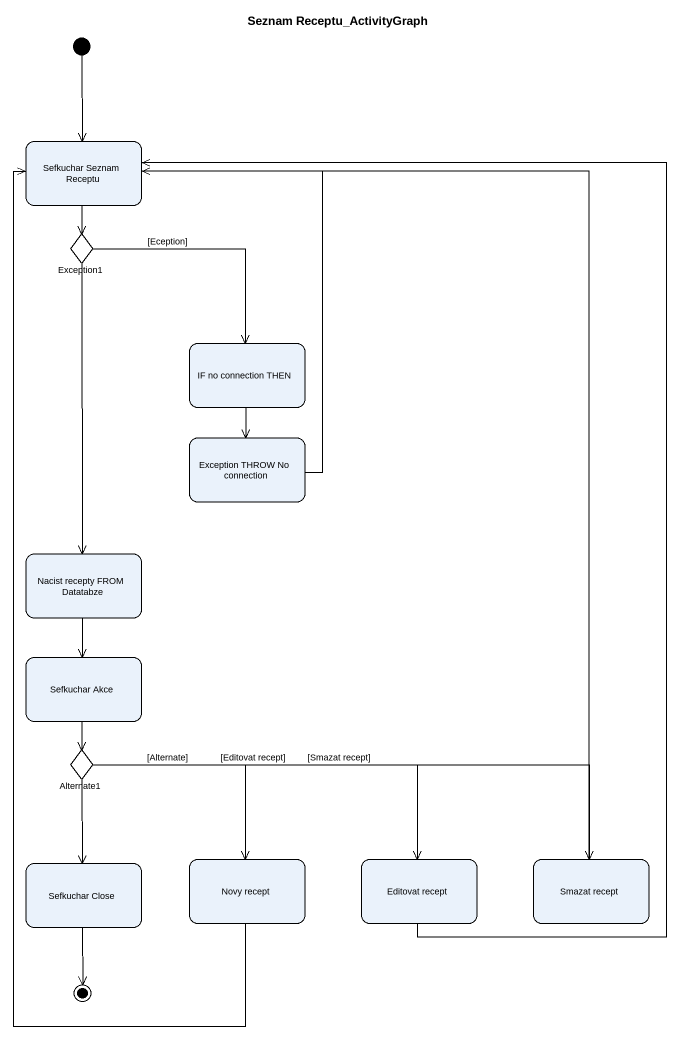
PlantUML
@startuml
title Seznam Receptu_ActivityGraph
hide empty description
state "Sefkuchar Seznam Receptu" as Sefkuchar_Seznam_Receptu
state Exception1 <<choice>>
state "IF no connection THEN" as IF_no_connection_THEN
state "Exception THROW No connection" as Exception_THROW_No
state "Nacist recepty FROM Datatabze" as Nacist_recepty_FROM
state "Sefkuchar Akce" as Sefkuchar_Akce
state Alternate1 <<choice>>
state "Sefkuchar Close" as Sefkuchar_Close
state "Novy recept" as Novy_recept
state "Editovat recept" as Editovat_recept
state "Smazat recept" as Smazat_recept
[*] --> Sefkuchar_Seznam_Receptu
Sefkuchar_Seznam_Receptu --> Exception1
Exception1 --> IF_no_connection_THEN : [Eception]
Exception1 --> Nacist_recepty_FROM
IF_no_connection_THEN --> Exception_THROW_No
Exception_THROW_No -up-> Sefkuchar_Seznam_Receptu
Nacist_recepty_FROM --> Sefkuchar_Akce
Sefkuchar_Akce --> Alternate1
Alternate1 --> Sefkuchar_Close
Alternate1 --> Novy_recept : [Alternate]
Alternate1 -right-> Editovat_recept : [Editovat recept]
Alternate1 -right-> Smazat_recept : [Smazat recept]
Novy_recept -up-> Sefkuchar_Seznam_Receptu
Editovat_recept -up-> Sefkuchar_Seznam_Receptu
Smazat_recept -up-> Sefkuchar_Seznam_Receptu
Sefkuchar_Close --> [*]
@enduml
